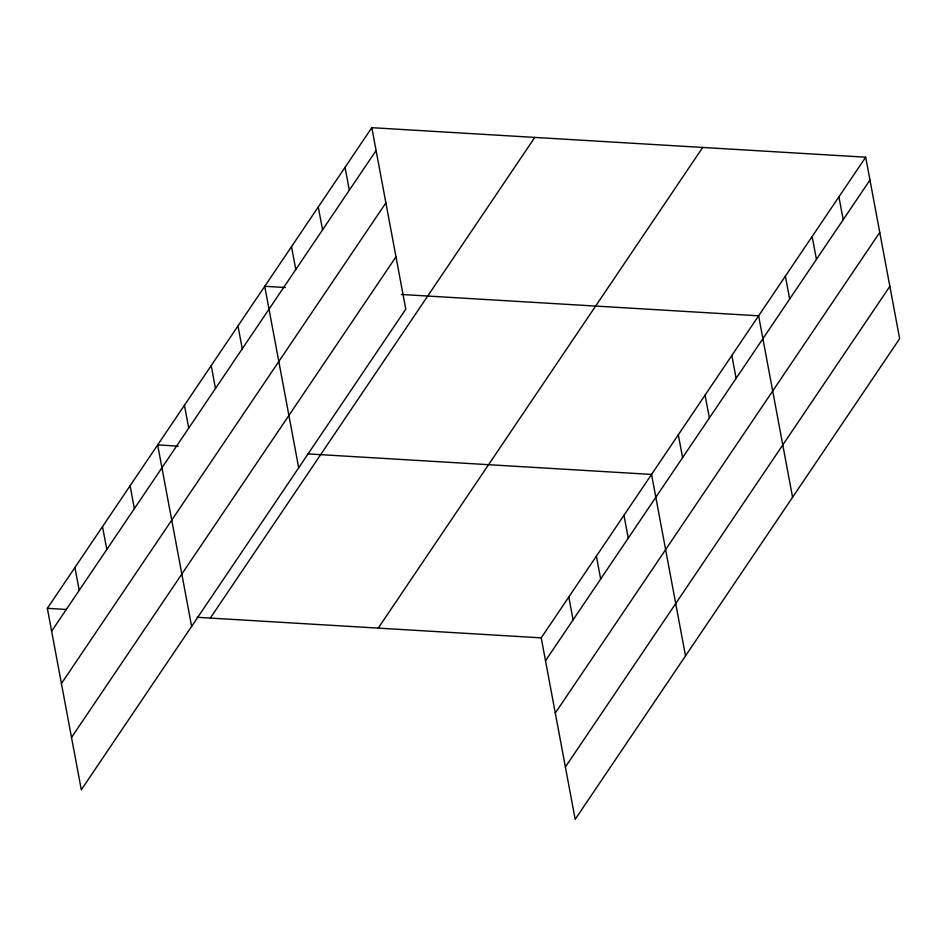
<?xml version="1.0" encoding="UTF-8"?>
<svg xmlns="http://www.w3.org/2000/svg" width="947" height="947" viewBox="0 0 947 947"><rect width="100%" height="100%" fill="white"/><g stroke="black" fill="none" stroke-linecap="round" stroke-linejoin="round"><path stroke-width="1.42" d="M371.816 127.679L405.778 309.148L81.312 789.81L47.35 608.329L371.816 127.679L865.688 157.19L899.65 338.671L575.184 819.321L541.222 637.852L865.688 157.19M51.635 631.199L376.089 150.549M61.425 683.545L385.891 202.883M71.522 737.464L395.976 256.815M210.329 618.071L534.795 137.41M378.244 628.11L702.71 147.448M545.508 660.722L869.973 180.06M555.297 713.055L879.763 232.394M565.395 766.987L889.86 286.325M285.296 287.521L264.734 286.29L298.696 467.771M401.291 294.458L758.618 315.813L792.58 497.282M178.225 446.144L157.664 444.912L191.625 626.381M307.432 453.862L651.548 474.423L685.51 655.904M47.35 608.329L66.432 609.477M197.118 617.29L541.222 637.852M838.924 196.846L843.197 219.716M812.147 236.501L816.432 259.371M785.383 276.157L789.668 299.027M731.842 355.468L736.127 378.327M705.077 395.112L709.362 417.982M678.312 434.768L682.586 457.638M623.966 515.286L628.24 538.145M596.385 556.138L600.67 579.008M568.804 596.989L573.089 619.859M345.039 167.335L349.325 190.193M318.275 206.979L322.56 229.849M291.51 246.634L295.784 269.504M237.969 325.946L242.254 348.816M211.205 365.601L215.478 388.471M184.44 405.257L188.713 428.127M130.082 485.764L134.367 508.634M102.513 526.627L106.786 549.485M74.931 567.478L79.205 590.348"/></g></svg>
